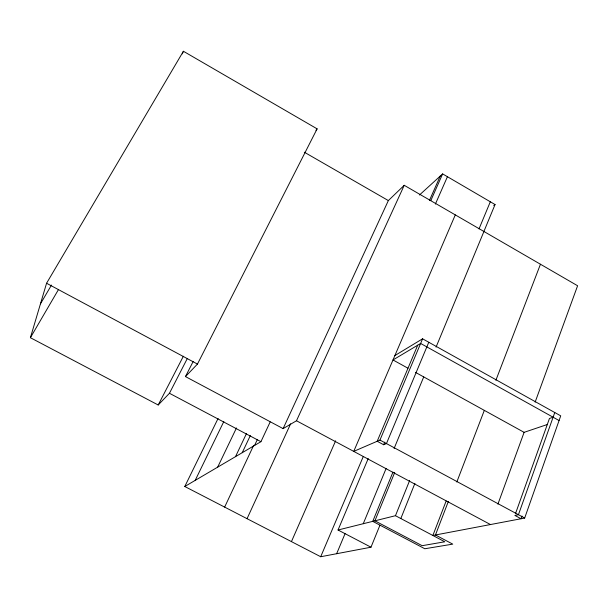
<?xml version="1.0" encoding="UTF-8"?>
<svg xmlns="http://www.w3.org/2000/svg" width="608" height="608" viewBox="0 0 608 608"><rect width="100%" height="100%" fill="white"/><g stroke="black" fill="none" stroke-linecap="round" stroke-linejoin="round"><path stroke-width="0.91" d="M187.203 358.735L169.45 393.277L158.202 404.996L30.4 337.698L46.573 283.252L183.403 51.262L317.11 128.85L197.463 364.07L185.463 376.588L283.123 428.625L296.491 420.759L404.229 185.303L577.6 285.76L535.131 402.139M446.15 500.992L432.866 535.473L524.674 518.062L560.72 415.849L422.583 338.808L394.888 355.558M522.006 516.078L521.064 518.746L514.87 515.409L518.442 514.702L554.77 412.536M515.5 513.631L549.45 418.479L553.105 417.217M497.906 504.154L524.111 432.341L547.344 424.498M448.377 501.364L435.45 534.979L452.755 544.13L424.81 548.75L372.742 521.36L392.95 472.142M456.806 482.015L484.325 410.377M495.892 380.258L540.459 264.237M400.832 518.533L414.899 483.383M368.22 458.569L338.04 530.001L395.466 515.698L409.617 480.563M218.082 418.464L184.786 486.506L320.705 556.738L370.986 547.208L379.909 525.282M394.721 472.477L374.908 520.82L422.157 545.688L444.79 541.781L395.466 515.698M483.831 231.64L495.049 204.546L442.632 173.903L419.459 195.016M394.106 448.468L423.723 376.914M436.065 347.107L483.93 231.481M363.25 523.724L386.103 468.502M182.324 53.869L183.403 51.262M479.013 228.912L490.314 201.78M428.777 342.266L386.452 443.574L383.64 444.744L377.188 441.264L417.719 345.184M336.65 553.713L345.063 533.642M383.64 444.744L384.742 442.122M455.293 214.89L353.734 451.387L379.954 440.07L422.583 338.808M320.705 556.738L363.234 456.623M435.374 204.098L447.427 176.715M291.437 541.614L335.639 440.8M429.484 200.359L440.26 176.062M430.791 200.64L442.632 173.903M247.053 518.685L290.632 423.814M283.123 428.625L388.352 200.579L404.229 185.303M184.786 486.506L260.931 441.689L270.172 421.937M224.641 507.102L253.642 445.398M254.577 445.428L257.397 439.424M242.227 452.694L250.336 435.564M235.501 456.661L246.506 433.496M217.656 467.157L236.489 427.933M195.191 480.381L223.812 421.542M185.463 376.588L193.222 361.388M158.202 404.996L183.373 356.235M30.4 337.698L58.566 289.4M40.447 303.856L51.482 285.076M316 130.332L317.11 128.85M493.749 205.542L495.049 204.546M338.04 530.001L370.986 547.208M169.45 393.277L260.931 441.689M46.573 283.252L197.463 364.07M296.491 420.759L490.466 524.544M379.954 440.07L524.674 518.062M407.945 368.205L392.996 359.959L420.63 343.444L559.064 420.538M415.416 372.332L524.111 432.341M304.327 152.205L388.352 200.579"/></g></svg>
